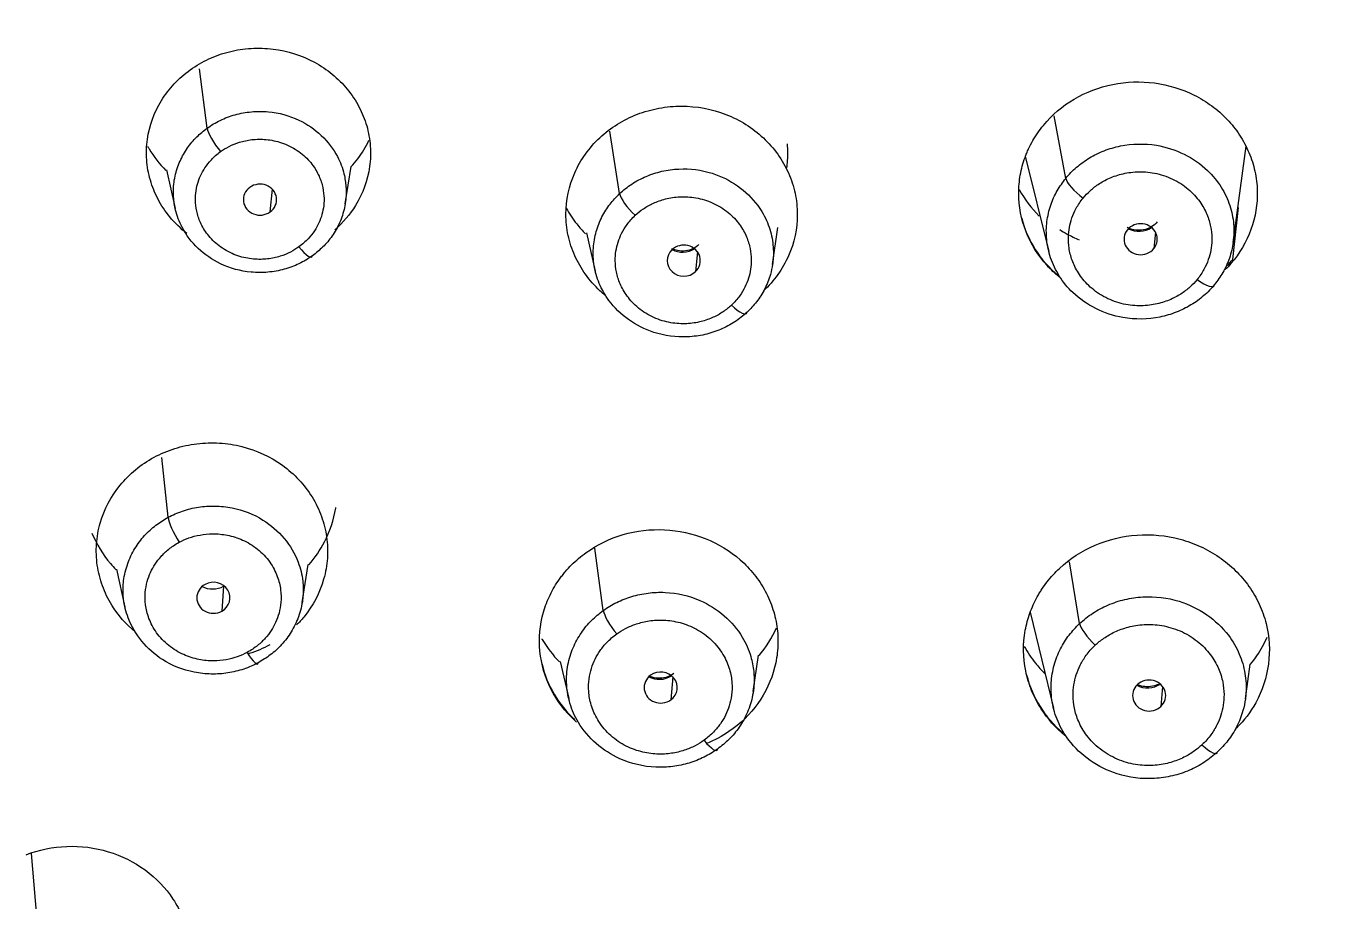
# Model space of a CAD drawing. Extents: x 1777 to 3131, y 3495 to 4487.
# Drawn here: x 2252.78 to 2270.43, y 4077.92 to 4089.8 of the extents above; entities that cross this region are included whole.
import ezdxf

# ---------------------------------------------------------------- set-up
doc = ezdxf.new("R2010")
doc.units = 0
doc.header["$LTSCALE"] = 30
doc.header["$MEASUREMENT"] = 0
doc.layers.add('\\M+5B3DF\\M+5B4E7\\M+5CFDF', color=3, linetype='CONTINUOUS', lineweight=9)

msp = doc.modelspace()

# ---------------------------------------------------------------- linework, layer by layer
at = {"layer": '\\M+5B3DF\\M+5B4E7\\M+5CFDF', "color": 0, "lineweight": -3}
for p, q in [((2255.236, 4088.417), (2255.133, 4089.22)), ((2266.878, 4087.736), (2266.722, 4088.582)), ((2260.829, 4087.529), (2260.696, 4088.377)), ((2269.149, 4086.868), (2269.326, 4088.17)), ((2266.328, 4088.038), (2266.648, 4086.746)), ((2254.685, 4087.852), (2254.802, 4087.326)), ((2257.107, 4087.391), (2257.188, 4087.897)), ((2256.09, 4087.28), (2256.12, 4087.588)), ((2269.145, 4086.637), (2269.22, 4087.341)), ((2262.902, 4086.57), (2262.976, 4087.07)), ((2260.378, 4086.996), (2260.499, 4086.479)), ((2268.096, 4087.004), (2268.073, 4086.783)), ((2261.885, 4086.738), (2261.857, 4086.471)), ((2254.706, 4083.14), (2254.619, 4083.952)), ((2260.607, 4081.877), (2260.492, 4082.72)), ((2256.525, 4081.987), (2256.607, 4082.5)), ((2267.067, 4081.7), (2266.929, 4082.537)), ((2254.007, 4082.436), (2254.12, 4081.923)), ((2255.459, 4082.206), (2255.433, 4081.866)), ((2255.459, 4082.206), (2255.465, 4082.21)), ((2266.395, 4081.853), (2266.713, 4080.553)), ((2262.641, 4080.777), (2262.713, 4081.269)), ((2260.022, 4081.186), (2260.138, 4080.685)), ((2269.314, 4080.679), (2269.377, 4081.151)), ((2261.55, 4080.976), (2261.523, 4080.664)), ((2268.192, 4080.846), (2268.168, 4080.575)), ((2252.926, 4077.734), (2252.855, 4078.581))]:
    msp.add_line(p, q, dxfattribs=at)
for centre, major_axis, ratio, start_param, end_param in [((2255.418, 4088.205), (-0.175, 0.244), 0.217098, 0.382679, 1.864857), ((2267.115, 4087.576), (0.232, -0.19), 0.282928, 3.464912, 4.940714), ((2255.952, 4087.447), (-0.225, 0), 0.934291, 5.368152, 8.509745), ((2255.952, 4087.447), (-0.225, 0), 0.934291, 2.226559, 5.368152), ((2261.04, 4087.342), (0.205, -0.219), 0.25217, 3.497034, 4.976024), ((2267.86, 4087.544), (-1.617, -0.087), 0.928486, 0.175766, 0.789671), ((2267.894, 4086.911), (-0.225, 0.001), 0.934171, 5.63095, 8.772543), ((2267.894, 4086.911), (-0.225, 0.001), 0.934171, 2.489357, 5.63095), ((2267.873, 4087.294), (-0.297, -0.016), 0.928486, 1.005284, 2.128844), ((2256.479, 4086.913), (0.175, -0.244), 0.217098, 5.006449, 6.526238), ((2261.698, 4086.62), (-0.225, 0), 0.934248, 5.499577, 8.641169), ((2261.698, 4086.62), (-0.225, 0), 0.934248, 2.357984, 5.499577), ((2261.681, 4087.014), (-0.299, -0.013), 0.928477, 1.03291, 2.102869), ((2267.86, 4087.544), (-1.617, -0.087), 0.928486, 2.364669, 2.436969), ((2268.659, 4086.47), (-0.232, 0.19), 0.282928, 1.799121, 3.325285), ((2262.344, 4086.123), (-0.205, 0.219), 0.25217, 1.834432, 3.357408), ((2254.855, 4082.908), (0.142, -0.264), 0.178311, 3.55267, 5.03166), ((2255.32, 4082.049), (-0.225, 0), 0.934362, 2.095948, 5.23754), ((2255.32, 4082.049), (-0.225, 0), 0.934362, 5.23754, 8.379133), ((2255.309, 4082.446), (-0.299, -0.009), 0.927231, 1.043638, 2.06706), ((2260.789, 4081.666), (0.175, -0.244), 0.217098, 3.530647, 5.006449), ((2267.278, 4081.514), (0.205, -0.219), 0.25217, 3.503386, 4.976024), ((2255.778, 4081.415), (-0.142, 0.264), 0.178311, 1.890067, 3.413044), ((2261.36, 4081.471), (-1.618, -0.066), 0.926829, 0.173481, 0.75254), ((2261.386, 4080.831), (-0.225, 0.001), 0.934325, 2.227564, 5.369156), ((2261.386, 4080.831), (-0.225, 0.001), 0.934325, 5.369156, 8.510749), ((2261.37, 4081.219), (-0.297, -0.012), 0.926829, 1.018427, 2.117397), ((2267.975, 4081.359), (-1.667, -0.089), 0.926726, 0.173353, 0.775691), ((2268.009, 4080.724), (-0.225, 0.001), 0.934247, 5.50076, 8.642353), ((2267.989, 4081.102), (-0.296, -0.016), 0.926726, 0.994183, 2.139884), ((2268.009, 4080.724), (-0.225, 0.001), 0.934247, 2.359167, 5.50076), ((2261.973, 4080.224), (-0.175, 0.244), 0.217098, 1.864857, 3.391021), ((2268.725, 4080.162), (-0.205, 0.219), 0.25217, 1.834432, 3.36376)]:
    msp.add_ellipse(centre, major_axis=major_axis, ratio=ratio, start_param=start_param, end_param=end_param, dxfattribs=at)
for points, knots in [([(2275.655, 4159.087), (2275.863, 4159.006), (2276.285, 4158.843), (2276.923, 4158.583), (2277.576, 4158.306), (2278.243, 4158.009), (2278.922, 4157.691), (2279.612, 4157.351), (2280.313, 4156.988), (2281.022, 4156.599), (2281.738, 4156.183), (2282.461, 4155.738), (2283.189, 4155.262), (2283.921, 4154.753), (2284.656, 4154.21), (2285.391, 4153.631), (2286.127, 4153.016), (2286.859, 4152.364), (2287.587, 4151.675), (2288.307, 4150.95), (2289.017, 4150.189), (2289.716, 4149.392), (2290.401, 4148.555), (2291.071, 4147.678), (2291.723, 4146.76), (2292.355, 4145.804), (2292.964, 4144.813), (2293.546, 4143.79), (2294.098, 4142.737), (2294.62, 4141.66), (2295.112, 4140.56), (2295.575, 4139.439), (2296.01, 4138.293), (2296.421, 4137.112), (2296.811, 4135.882), (2297.183, 4134.595), (2297.538, 4133.241), (2297.875, 4131.814), (2298.192, 4130.309), (2298.488, 4128.72), (2298.762, 4127.044), (2299.016, 4125.277), (2299.247, 4123.417), (2299.454, 4121.462), (2299.635, 4119.414), (2299.788, 4117.282), (2299.911, 4115.095), (2300.003, 4112.896), (2300.062, 4110.733), (2300.088, 4108.632), (2300.084, 4106.594), (2300.052, 4104.606), (2299.995, 4102.657), (2299.915, 4100.748), (2299.813, 4098.887), (2299.689, 4097.075), (2299.542, 4095.301), (2299.368, 4093.543), (2299.164, 4091.779), (2298.925, 4089.994), (2298.644, 4088.181), (2298.312, 4086.34), (2297.925, 4084.477), (2297.479, 4082.606), (2296.973, 4080.743), (2296.405, 4078.905), (2295.78, 4077.111), (2295.106, 4075.38), (2294.377, 4073.706), (2293.582, 4072.074), (2292.704, 4070.461), (2291.723, 4068.86), (2290.606, 4067.271), (2289.325, 4065.702), (2287.874, 4064.173), (2286.255, 4062.725), (2284.487, 4061.39), (2282.596, 4060.169), (2280.612, 4059.028), (2278.54, 4057.951), (2276.384, 4056.924), (2274.165, 4055.902), (2271.923, 4054.834), (2269.707, 4053.666), (2267.58, 4052.333), (2265.906, 4051.068), (2264.614, 4049.937), (2263.635, 4048.981), (2262.65, 4047.905), (2261.677, 4046.701), (2260.729, 4045.355), (2259.822, 4043.817), (2258.958, 4042.01), (2258.132, 4039.855), (2257.377, 4037.278), (2256.759, 4034.238), (2256.331, 4030.75), (2256.106, 4026.894), (2255.961, 4022.775), (2255.838, 4018.422), (2255.723, 4013.759), (2255.624, 4008.695), (2255.572, 4005.166), (2255.545, 4003.327)], [0, 0, 0, 0, 0.003544, 0.007201, 0.01097, 0.014848, 0.018837, 0.022935, 0.027142, 0.031459, 0.035888, 0.040431, 0.045095, 0.049884, 0.054803, 0.059853, 0.065035, 0.070349, 0.07579, 0.08135, 0.087022, 0.092807, 0.09872, 0.104773, 0.110967, 0.117287, 0.123715, 0.130231, 0.136819, 0.143468, 0.150168, 0.156906, 0.163715, 0.170668, 0.177844, 0.185322, 0.193141, 0.201338, 0.209948, 0.219002, 0.228521, 0.238531, 0.249049, 0.260084, 0.271644, 0.283691, 0.296093, 0.308564, 0.320791, 0.332572, 0.343982, 0.355131, 0.366093, 0.376851, 0.387326, 0.397512, 0.40746, 0.417323, 0.427267, 0.437362, 0.447647, 0.458143, 0.468826, 0.479621, 0.490447, 0.501223, 0.511855, 0.522246, 0.532261, 0.542305, 0.552449, 0.562759, 0.573377, 0.584445, 0.595968, 0.607757, 0.619676, 0.631715, 0.643918, 0.656335, 0.669021, 0.682018, 0.695271, 0.708641, 0.722035, 0.735445, 0.742244, 0.74954, 0.757318, 0.765556, 0.774232, 0.783549, 0.793975, 0.806052, 0.820158, 0.836493, 0.855109, 0.875694, 0.897487, 0.920175, 0.944378, 0.971031, 1, 1, 1, 1]), ([(2275.353, 4158.034), (2277.17, 4157.335), (2278.939, 4156.527), (2281.452, 4155.1), (2282.266, 4154.588), (2283.836, 4153.493), (2284.593, 4152.91), (2286.772, 4151.066), (2288.106, 4149.712), (2290.504, 4146.812), (2291.565, 4145.262), (2293.417, 4142.028), (2294.206, 4140.341), (2295.559, 4136.891), (2296.117, 4135.125), (2297.056, 4131.553), (2297.434, 4129.745), (2298.06, 4126.11), (2298.309, 4124.282), (2298.716, 4120.617), (2298.873, 4118.78), (2299.113, 4115.102), (2299.197, 4113.26), (2299.352, 4107.734), (2299.309, 4104.046), (2299.044, 4098.523), (2298.921, 4096.684), (2298.585, 4093.013), (2298.372, 4091.18), (2297.831, 4087.532), (2297.498, 4085.717), (2296.677, 4082.116), (2296.189, 4080.332), (2295.024, 4076.818), (2294.351, 4075.087), (2293.172, 4072.56), (2292.75, 4071.729), (2291.843, 4070.099), (2291.358, 4069.298), (2289.788, 4066.969), (2288.577, 4065.511), (2286.529, 4063.53), (2285.807, 4062.905), (2284.294, 4061.733), (2283.503, 4061.184), (2281.877, 4060.144), (2281.041, 4059.653), (2279.345, 4058.716), (2278.483, 4058.269), (2275.867, 4056.976), (2274.083, 4056.176), (2271.46, 4054.887), (2270.593, 4054.442), (2268.9, 4053.489), (2268.075, 4052.98), (2266.483, 4051.884), (2265.715, 4051.298), (2264.248, 4050.047), (2263.55, 4049.381), (2262.229, 4047.97), (2261.606, 4047.226), (2260.459, 4045.665), (2259.938, 4044.846), (2259.018, 4043.138), (2258.618, 4042.251), (2257.91, 4040.436), (2257.6, 4039.51), (2256.794, 4036.692), (2256.423, 4034.765), (2255.917, 4030.879), (2255.784, 4028.918), (2255.593, 4024.993), (2255.528, 4023.027), (2255.405, 4019.092), (2255.35, 4017.123), (2255.202, 4011.214), (2255.13, 4007.271), (2255.08, 4003.327)], [0, 0, 0, 0, 0.03125, 0.03125, 0.046875, 0.046875, 0.0625, 0.0625, 0.09375, 0.09375, 0.125, 0.125, 0.15625, 0.15625, 0.1875, 0.1875, 0.21875, 0.21875, 0.25, 0.25, 0.28125, 0.28125, 0.3125, 0.3125, 0.375, 0.375, 0.40625, 0.40625, 0.4375, 0.4375, 0.46875, 0.46875, 0.5, 0.5, 0.53125, 0.53125, 0.546875, 0.546875, 0.5625, 0.5625, 0.59375, 0.59375, 0.609375, 0.609375, 0.625, 0.625, 0.640625, 0.640625, 0.65625, 0.65625, 0.6875, 0.6875, 0.703125, 0.703125, 0.71875, 0.71875, 0.734375, 0.734375, 0.75, 0.75, 0.765625, 0.765625, 0.78125, 0.78125, 0.796875, 0.796875, 0.8125, 0.8125, 0.84375, 0.84375, 0.875, 0.875, 0.90625, 0.90625, 0.9375, 0.9375, 1, 1, 1, 1]), ([(2254.237, 4034.716), (2254.272, 4034.918), (2254.352, 4035.378), (2254.502, 4036.146), (2254.7, 4037.072), (2254.941, 4038.075), (2255.317, 4039.479), (2255.793, 4040.986), (2256.508, 4042.836), (2257.316, 4044.541), (2258.328, 4046.18), (2259.233, 4047.34), (2259.932, 4048.123), (2260.478, 4048.693), (2261.032, 4049.242), (2261.654, 4049.829), (2262.315, 4050.427), (2263.037, 4051.065), (2263.767, 4051.692), (2264.487, 4052.279), (2265.255, 4052.875), (2266.364, 4053.676), (2267.892, 4054.662), (2269.835, 4055.743), (2271.869, 4056.754), (2274.443, 4057.967), (2277.138, 4059.235), (2279.495, 4060.482), (2281.013, 4061.374), (2282.152, 4062.095), (2284.178, 4063.485), (2286.168, 4065.212), (2287.958, 4067.248), (2289.105, 4068.749), (2290.243, 4070.492), (2291.35, 4072.476), (2292.413, 4074.699), (2293.415, 4077.159), (2294.335, 4079.853), (2295.454, 4083.84), (2296.441, 4088.913), (2297.124, 4094.794), (2297.486, 4100.099), (2297.631, 4104.815), (2297.641, 4108.937), (2297.557, 4112.462), (2297.422, 4115.389), (2297.269, 4117.718), (2297.128, 4119.45), (2297.023, 4120.587), (2296.787, 4122.95), (2296.349, 4126.413), (2295.518, 4130.826), (2294.629, 4134.25), (2293.479, 4137.768), (2291.893, 4141.485), (2289.545, 4145.375), (2286.976, 4148.531), (2284.383, 4151.006), (2281.921, 4152.871), (2279.713, 4154.214), (2277.873, 4155.155), (2276.462, 4155.79), (2275.518, 4156.18), (2275.047, 4156.365), (2274.894, 4156.425)], [0, 0, 0, 0, 0.003976, 0.009037, 0.015181, 0.02234, 0.029033, 0.04339, 0.053009, 0.067553, 0.080041, 0.090497, 0.096214, 0.100508, 0.105868, 0.11143, 0.117193, 0.123269, 0.130297, 0.136094, 0.141538, 0.149425, 0.163015, 0.17726, 0.192999, 0.207436, 0.232823, 0.251111, 0.25955, 0.267329, 0.277588, 0.307897, 0.319194, 0.331856, 0.345879, 0.361259, 0.378, 0.3961, 0.415561, 0.436382, 0.481194, 0.521892, 0.558479, 0.590959, 0.619335, 0.643607, 0.663774, 0.679837, 0.691795, 0.699649, 0.703397, 0.740803, 0.771616, 0.795835, 0.813454, 0.847523, 0.878173, 0.905401, 0.929204, 0.949582, 0.966531, 0.980047, 0.990129, 0.99678, 1, 1, 1, 1]), ([(2274.806, 4156.29), (2276.296, 4155.716), (2277.75, 4155.063), (2279.839, 4153.935), (2280.52, 4153.535), (2281.842, 4152.679), (2282.483, 4152.225), (2284.343, 4150.787), (2285.497, 4149.732), (2287.62, 4147.468), (2288.589, 4146.26), (2290.327, 4143.723), (2291.097, 4142.395), (2292.452, 4139.659), (2293.037, 4138.25), (2294.562, 4133.952), (2295.276, 4130.996), (2296.066, 4126.525), (2296.284, 4125.027), (2296.653, 4122.025), (2296.803, 4120.52), (2297.175, 4115.999), (2297.319, 4112.979), (2297.395, 4108.446), (2297.396, 4106.934), (2297.355, 4103.912), (2297.313, 4102.402), (2297.178, 4099.382), (2297.086, 4097.873), (2296.844, 4094.86), (2296.696, 4093.355), (2296.145, 4088.852), (2295.635, 4085.865), (2294.526, 4081.458), (2294.099, 4080.001), (2293.113, 4077.127), (2292.554, 4075.71), (2291.28, 4072.937), (2290.568, 4071.58), (2288.938, 4068.977), (2288.017, 4067.734), (2286.456, 4066.005), (2285.907, 4065.452), (2284.751, 4064.4), (2284.143, 4063.902), (2282.253, 4062.485), (2280.907, 4061.641), (2278.826, 4060.475), (2278.122, 4060.103), (2276.698, 4059.383), (2275.979, 4059.036), (2273.811, 4058.008), (2272.354, 4057.342), (2270.205, 4056.272), (2269.494, 4055.903), (2268.097, 4055.125), (2267.41, 4054.715), (2266.07, 4053.847), (2265.415, 4053.388), (2264.464, 4052.661), (2264.152, 4052.413), (2263.538, 4051.903), (2263.237, 4051.641), (2262.64, 4051.113), (2262.343, 4050.846), (2261.749, 4050.31), (2261.452, 4050.041), (2260.57, 4049.218), (2259.995, 4048.649), (2258.926, 4047.439), (2258.429, 4046.801), (2257.53, 4045.457), (2257.13, 4044.753), (2256.411, 4043.305), (2256.092, 4042.561), (2255.519, 4041.049), (2255.264, 4040.281), (2254.58, 4037.954), (2254.229, 4036.374), (2253.951, 4034.781)], [0, 0, 0, 0, 0.03125, 0.03125, 0.046875, 0.046875, 0.0625, 0.0625, 0.09375, 0.09375, 0.125, 0.125, 0.15625, 0.15625, 0.1875, 0.1875, 0.25, 0.25, 0.28125, 0.28125, 0.3125, 0.3125, 0.375, 0.375, 0.40625, 0.40625, 0.4375, 0.4375, 0.46875, 0.46875, 0.5, 0.5, 0.5625, 0.5625, 0.59375, 0.59375, 0.625, 0.625, 0.65625, 0.65625, 0.6875, 0.6875, 0.703125, 0.703125, 0.71875, 0.71875, 0.75, 0.75, 0.765625, 0.765625, 0.78125, 0.78125, 0.8125, 0.8125, 0.828125, 0.828125, 0.84375, 0.84375, 0.859375, 0.859375, 0.867188, 0.867188, 0.875, 0.875, 0.882813, 0.882813, 0.890625, 0.890625, 0.90625, 0.90625, 0.921875, 0.921875, 0.9375, 0.9375, 0.953125, 0.953125, 0.96875, 0.96875, 1, 1, 1, 1]), ([(2290.484, 4143.007), (2290.489, 4142.998), (2290.679, 4142.673), (2291.05, 4142.015), (2291.576, 4141.01), (2292.09, 4139.92), (2292.623, 4138.686), (2293.192, 4137.24), (2293.76, 4135.597), (2294.297, 4133.823), (2294.782, 4131.977), (2295.211, 4130.065), (2295.595, 4128.083), (2295.93, 4126.034), (2296.221, 4123.909), (2296.479, 4121.696), (2296.695, 4119.41), (2296.877, 4117.049), (2297.013, 4114.661), (2297.115, 4112.269), (2297.169, 4109.931), (2297.19, 4107.649), (2297.175, 4105.409), (2297.129, 4103.182), (2297.048, 4100.938), (2296.927, 4098.683), (2296.771, 4096.416), (2296.563, 4094.126), (2296.309, 4091.784), (2295.981, 4089.39), (2295.574, 4086.953), (2295.069, 4084.458), (2294.459, 4082.014), (2293.867, 4079.981), (2293.34, 4078.403), (2292.895, 4077.182), (2292.425, 4075.995), (2291.932, 4074.844), (2291.416, 4073.718), (2290.859, 4072.613), (2290.266, 4071.519), (2289.624, 4070.435), (2288.929, 4069.376), (2288.207, 4068.369), (2287.467, 4067.44), (2286.715, 4066.584), (2285.943, 4065.776), (2285.136, 4065.008), (2284.288, 4064.279), (2283.412, 4063.585), (2282.509, 4062.937), (2281.596, 4062.335), (2280.69, 4061.765), (2279.784, 4061.229), (2278.869, 4060.722), (2277.941, 4060.228), (2276.96, 4059.729), (2275.885, 4059.203), (2274.707, 4058.643), (2273.457, 4058.06), (2272.177, 4057.456), (2270.901, 4056.833), (2269.69, 4056.214), (2268.608, 4055.632), (2267.538, 4055.019), (2266.493, 4054.363), (2265.435, 4053.638), (2264.472, 4052.921), (2263.54, 4052.167), (2262.619, 4051.362), (2261.703, 4050.535), (2260.814, 4049.723), (2259.991, 4048.928), (2259.289, 4048.162), (2258.721, 4047.479), (2258.281, 4046.914), (2257.937, 4046.443), (2257.659, 4046.027), (2257.423, 4045.644), (2257.175, 4045.219), (2256.91, 4044.743), (2256.624, 4044.198), (2256.353, 4043.644), (2256.091, 4043.067), (2255.827, 4042.436), (2255.54, 4041.7), (2255.22, 4040.812), (2254.888, 4039.772), (2254.565, 4038.611), (2254.254, 4037.372), (2253.965, 4036.083), (2253.807, 4035.201), (2253.729, 4034.761)], [0, 0, 0, 0, 0.000249, 0.008916, 0.017886, 0.027158, 0.037545, 0.049877, 0.064188, 0.079026, 0.094192, 0.109873, 0.126, 0.142603, 0.159715, 0.177508, 0.196149, 0.214924, 0.234452, 0.253688, 0.272519, 0.290724, 0.308584, 0.326418, 0.344337, 0.362602, 0.380752, 0.398999, 0.417862, 0.437408, 0.457046, 0.477191, 0.498512, 0.517389, 0.527892, 0.538271, 0.548415, 0.558305, 0.568085, 0.577888, 0.587654, 0.597568, 0.607634, 0.617478, 0.626664, 0.635428, 0.644046, 0.652634, 0.661245, 0.669847, 0.678351, 0.686737, 0.694871, 0.702836, 0.710787, 0.718707, 0.726778, 0.735836, 0.745918, 0.756431, 0.767185, 0.778121, 0.788755, 0.798204, 0.806156, 0.816934, 0.826447, 0.835552, 0.84446, 0.853939, 0.86358, 0.872633, 0.88133, 0.889549, 0.896262, 0.901548, 0.905802, 0.909513, 0.912928, 0.916035, 0.920686, 0.925318, 0.929989, 0.934669, 0.939673, 0.945479, 0.952541, 0.961029, 0.970166, 0.979783, 0.989897, 1, 1, 1, 1]), ([(2290.186, 4142.916), (2290.239, 4142.826), (2290.506, 4142.37), (2290.974, 4141.53), (2291.562, 4140.371), (2292.108, 4139.16), (2292.628, 4137.907), (2293.117, 4136.611), (2293.569, 4135.271), (2293.99, 4133.89), (2294.379, 4132.47), (2294.731, 4131.01), (2295.053, 4129.513), (2295.347, 4127.981), (2295.611, 4126.412), (2295.846, 4124.81), (2296.058, 4123.173), (2296.248, 4121.505), (2296.413, 4119.803), (2296.558, 4118.07), (2296.681, 4116.305), (2296.781, 4114.508), (2296.863, 4112.681), (2296.917, 4110.822), (2296.95, 4108.932), (2296.959, 4107.012), (2296.943, 4105.062), (2296.9, 4103.081), (2296.831, 4101.072), (2296.726, 4099.032), (2296.594, 4096.964), (2296.419, 4094.868), (2296.205, 4092.745), (2295.945, 4090.597), (2295.621, 4088.424), (2295.234, 4086.231), (2294.766, 4084.021), (2294.203, 4081.798), (2293.653, 4079.908), (2293.136, 4078.356), (2292.695, 4077.143), (2292.22, 4075.941), (2291.711, 4074.751), (2291.169, 4073.574), (2290.581, 4072.416), (2289.956, 4071.276), (2289.28, 4070.16), (2288.552, 4069.073), (2287.774, 4068.016), (2286.933, 4067.002), (2286.037, 4066.029), (2285.087, 4065.101), (2284.076, 4064.231), (2283.023, 4063.406), (2281.916, 4062.641), (2280.783, 4061.914), (2279.625, 4061.221), (2278.44, 4060.57), (2277.24, 4059.942), (2276.025, 4059.341), (2274.801, 4058.755), (2273.572, 4058.179), (2272.345, 4057.6), (2271.125, 4057.009), (2269.917, 4056.398), (2268.722, 4055.766), (2267.615, 4055.139), (2266.602, 4054.512), (2265.68, 4053.894), (2264.778, 4053.248), (2263.902, 4052.569), (2263.052, 4051.858), (2262.222, 4051.124), (2261.395, 4050.381), (2260.569, 4049.629), (2259.765, 4048.85), (2259.012, 4048.023), (2258.304, 4047.158), (2257.635, 4046.259), (2257.187, 4045.52), (2256.824, 4044.875), (2256.471, 4044.216), (2255.975, 4043.186), (2255.395, 4041.759), (2254.867, 4040.227), (2254.447, 4038.722), (2254.116, 4037.395), (2253.822, 4036.073), (2253.666, 4035.189), (2253.589, 4034.75)], [0, 0, 0, 0, 0.002468, 0.012514, 0.022798, 0.033329, 0.044108, 0.055129, 0.066393, 0.077904, 0.089657, 0.101655, 0.113899, 0.126387, 0.139118, 0.152094, 0.165315, 0.17878, 0.192488, 0.20644, 0.220635, 0.235074, 0.249757, 0.264681, 0.279851, 0.295264, 0.31092, 0.326819, 0.34296, 0.359346, 0.375974, 0.392844, 0.409959, 0.427314, 0.444912, 0.462752, 0.480832, 0.499156, 0.517721, 0.528, 0.538278, 0.548557, 0.558836, 0.569113, 0.579388, 0.589662, 0.599931, 0.610203, 0.620471, 0.630736, 0.641004, 0.651267, 0.661534, 0.671801, 0.682071, 0.692355, 0.702632, 0.712912, 0.723195, 0.733479, 0.743768, 0.75406, 0.764357, 0.774655, 0.784949, 0.79524, 0.805535, 0.814028, 0.822513, 0.830998, 0.839481, 0.847958, 0.856419, 0.864871, 0.873338, 0.881827, 0.890319, 0.898795, 0.907282, 0.915765, 0.918446, 0.924105, 0.932748, 0.944371, 0.958984, 0.969412, 0.979719, 0.989916, 1, 1, 1, 1]), ([(2297.39, 4107.522), (2297.39, 4106.783), (2297.384, 4106.044), (2297.351, 4103.791), (2297.307, 4102.277), (2297.168, 4099.251), (2297.074, 4097.739), (2296.827, 4094.719), (2296.676, 4093.211), (2296.303, 4090.202), (2296.079, 4088.701), (2295.538, 4085.718), (2295.221, 4084.235), (2294.469, 4081.289), (2294.034, 4079.828), (2293.283, 4077.669), (2293.016, 4076.954), (2292.444, 4075.536), (2292.14, 4074.833), (2291.171, 4072.756), (2290.453, 4071.409), (2289.218, 4069.47), (2288.78, 4068.838), (2288.075, 4067.913), (2287.832, 4067.608), (2287.329, 4067.008), (2287.069, 4066.711), (2286.273, 4065.846), (2285.717, 4065.299), (2284.553, 4064.265), (2283.944, 4063.778), (2282.684, 4062.849), (2282.034, 4062.409), (2280.699, 4061.567), (2280.016, 4061.165), (2278.623, 4060.392), (2277.915, 4060.022), (2276.486, 4059.307), (2275.765, 4058.961), (2273.597, 4057.934), (2272.143, 4057.266), (2270.005, 4056.192), (2269.299, 4055.822), (2267.916, 4055.042), (2267.239, 4054.632), (2265.915, 4053.764), (2265.268, 4053.305), (2264.327, 4052.577), (2264.019, 4052.328), (2263.413, 4051.821), (2263.115, 4051.561), (2262.524, 4051.035), (2262.23, 4050.77), (2261.64, 4050.238), (2261.346, 4049.97), (2260.766, 4049.426), (2260.48, 4049.149), (2259.921, 4048.581), (2259.65, 4048.289), (2259.125, 4047.686), (2258.871, 4047.376), (2258.381, 4046.738), (2258.147, 4046.411), (2257.484, 4045.409), (2257.092, 4044.711), (2256.384, 4043.268), (2256.067, 4042.523), (2255.501, 4041.02), (2255.251, 4040.259), (2254.575, 4037.952), (2254.228, 4036.383), (2253.951, 4034.793)], [0, 0, 0, 0, 0.025066, 0.025066, 0.076378, 0.076378, 0.127691, 0.127691, 0.179003, 0.179003, 0.230315, 0.230315, 0.281628, 0.281628, 0.33294, 0.33294, 0.358596, 0.358596, 0.384252, 0.384252, 0.435565, 0.435565, 0.461221, 0.461221, 0.474049, 0.474049, 0.486877, 0.486877, 0.512533, 0.512533, 0.538189, 0.538189, 0.563845, 0.563845, 0.589502, 0.589502, 0.615158, 0.615158, 0.640814, 0.640814, 0.692126, 0.692126, 0.717782, 0.717782, 0.743438, 0.743438, 0.769095, 0.769095, 0.781923, 0.781923, 0.794751, 0.794751, 0.807579, 0.807579, 0.820407, 0.820407, 0.833235, 0.833235, 0.846063, 0.846063, 0.858891, 0.858891, 0.871719, 0.871719, 0.897375, 0.897375, 0.923032, 0.923032, 0.948688, 0.948688, 1, 1, 1, 1]), ([(2255.007, 4089.208), (2255.086, 4089.265), (2255.171, 4089.314), (2255.348, 4089.396), (2255.442, 4089.429), (2255.635, 4089.477), (2255.732, 4089.492), (2255.931, 4089.504), (2256.032, 4089.501), (2256.326, 4089.464), (2256.519, 4089.403), (2256.862, 4089.217), (2257.015, 4089.092), (2257.196, 4088.871), (2257.25, 4088.791), (2257.338, 4088.624), (2257.373, 4088.538), (2257.424, 4088.358), (2257.441, 4088.265), (2257.454, 4088.08), (2257.451, 4087.987), (2257.412, 4087.709), (2257.347, 4087.531), (2257.172, 4087.247), (2257.078, 4087.135), (2256.967, 4087.039)], [0, 0, 0, 0, 0.064436, 0.064436, 0.128872, 0.128872, 0.193308, 0.193308, 0.257744, 0.257744, 0.386617, 0.386617, 0.515489, 0.515489, 0.579925, 0.579925, 0.644361, 0.644361, 0.708797, 0.708797, 0.773233, 0.773233, 0.902105, 0.902105, 1, 1, 1, 1]), ([(2254.961, 4086.988), (2254.875, 4087.055), (2254.796, 4087.132), (2254.667, 4087.289), (2254.613, 4087.369), (2254.525, 4087.536), (2254.491, 4087.622), (2254.439, 4087.802), (2254.422, 4087.895), (2254.409, 4088.08), (2254.412, 4088.173), (2254.451, 4088.452), (2254.516, 4088.63), (2254.715, 4088.952), (2254.847, 4089.094), (2255.007, 4089.208)], [0, 0, 0, 0, 0.124175, 0.124175, 0.233653, 0.233653, 0.343132, 0.343132, 0.45261, 0.45261, 0.562088, 0.562088, 0.781044, 0.781044, 1, 1, 1, 1]), ([(2266.575, 4088.454), (2266.691, 4088.596), (2266.831, 4088.716), (2267.154, 4088.906), (2267.33, 4088.973), (2267.703, 4089.048), (2267.894, 4089.054), (2268.271, 4089.004), (2268.453, 4088.948), (2268.704, 4088.822), (2268.783, 4088.774), (2268.932, 4088.664), (2269.002, 4088.602), (2269.129, 4088.47), (2269.185, 4088.399), (2269.284, 4088.248), (2269.328, 4088.167), (2269.397, 4088.003), (2269.424, 4087.918), (2269.462, 4087.744), (2269.473, 4087.655), (2269.48, 4087.389), (2269.451, 4087.21), (2269.329, 4086.876), (2269.236, 4086.717), (2269.093, 4086.552), (2269.068, 4086.524), (2269.041, 4086.498)], [0, 0, 0, 0, 0.108651, 0.108651, 0.217303, 0.217303, 0.325954, 0.325954, 0.434605, 0.434605, 0.488931, 0.488931, 0.543257, 0.543257, 0.597583, 0.597583, 0.651908, 0.651908, 0.706234, 0.706234, 0.76056, 0.76056, 0.869211, 0.869211, 0.977862, 0.977862, 1, 1, 1, 1]), ([(2255.236, 4088.417), (2255.264, 4088.436), (2255.321, 4088.475), (2255.413, 4088.524), (2255.511, 4088.566), (2255.615, 4088.6), (2255.723, 4088.625), (2255.835, 4088.64), (2255.95, 4088.645), (2256.17, 4088.635), (2256.594, 4088.522), (2256.959, 4088.176), (2257.092, 4087.82), (2257.114, 4087.679), (2257.117, 4087.62)], [0, 0, 0, 0, 0.041491, 0.083666, 0.126525, 0.170067, 0.214292, 0.259199, 0.304788, 0.351059, 0.521936, 0.818507, 0.924067, 1, 1, 1, 1]), ([(2260.56, 4088.287), (2260.634, 4088.355), (2260.713, 4088.416), (2260.883, 4088.522), (2260.974, 4088.568), (2261.164, 4088.641), (2261.262, 4088.668), (2261.463, 4088.706), (2261.567, 4088.715), (2261.874, 4088.715), (2262.08, 4088.676), (2262.458, 4088.529), (2262.633, 4088.42), (2262.85, 4088.217), (2262.916, 4088.142), (2263.03, 4087.982), (2263.078, 4087.898), (2263.157, 4087.72), (2263.188, 4087.627), (2263.228, 4087.439), (2263.238, 4087.344), (2263.238, 4087.054), (2263.198, 4086.864), (2263.04, 4086.508), (2262.925, 4086.346), (2262.779, 4086.21)], [0, 0, 0, 0, 0.0625, 0.0625, 0.125, 0.125, 0.1875, 0.1875, 0.25, 0.25, 0.375, 0.375, 0.5, 0.5, 0.5625, 0.5625, 0.625, 0.625, 0.6875, 0.6875, 0.75, 0.75, 0.875, 0.875, 1, 1, 1, 1]), ([(2266.241, 4087.535), (2266.241, 4087.618), (2266.255, 4087.782), (2266.298, 4087.942), (2266.333, 4088.04), (2266.341, 4088.059), (2266.357, 4088.098), (2266.382, 4088.155), (2266.411, 4088.211), (2266.473, 4088.319), (2266.52, 4088.388), (2266.575, 4088.454)], [0, 0, 0, 0, 0.25, 0.5, 0.5, 0.5625, 0.5625, 0.625, 0.75, 0.75, 1, 1, 1, 1]), ([(2254.78, 4087.484), (2254.779, 4087.503), (2254.775, 4087.598), (2254.792, 4087.764), (2254.86, 4087.969), (2254.962, 4088.148), (2255.087, 4088.299), (2255.187, 4088.379), (2255.236, 4088.417)], [0, 0, 0, 0, 0.054583, 0.265953, 0.466193, 0.655288, 0.833228, 1, 1, 1, 1]), ([(2260.63, 4086.151), (2260.606, 4086.171), (2260.584, 4086.191), (2260.489, 4086.279), (2260.423, 4086.355), (2260.309, 4086.514), (2260.261, 4086.598), (2260.182, 4086.776), (2260.151, 4086.869), (2260.111, 4087.057), (2260.101, 4087.152), (2260.101, 4087.442), (2260.141, 4087.633), (2260.299, 4087.988), (2260.414, 4088.15), (2260.56, 4088.287)], [0, 0, 0, 0, 0.036899, 0.036899, 0.157287, 0.157287, 0.277674, 0.277674, 0.398062, 0.398062, 0.518449, 0.518449, 0.759225, 0.759225, 1, 1, 1, 1]), ([(2254.427, 4088.171), (2254.434, 4088.159), (2254.502, 4088.041), (2254.587, 4087.932), (2254.675, 4087.843)], [0, 0, 0, 0, 0.102566, 1, 1, 1, 1]), ([(2257.19, 4087.895), (2257.221, 4087.929), (2257.313, 4088.041), (2257.388, 4088.164), (2257.43, 4088.252)], [0, 0, 0, 0, 0.317367, 1, 1, 1, 1]), ([(2263.096, 4087.879), (2263.1, 4087.901), (2263.107, 4087.966), (2263.112, 4088.075), (2263.108, 4088.161), (2263.103, 4088.204), (2263.103, 4088.204)], [0, 0, 0, 0, 0.208885, 0.601752, 0.999911, 1, 1, 1, 1]), ([(2266.878, 4087.736), (2266.901, 4087.762), (2266.946, 4087.815), (2267.024, 4087.887), (2267.108, 4087.954), (2267.199, 4088.014), (2267.297, 4088.067), (2267.4, 4088.112), (2267.508, 4088.149), (2267.739, 4088.206), (2268.213, 4088.217), (2268.713, 4087.97), (2268.993, 4087.626), (2269.111, 4087.376), (2269.163, 4087.122), (2269.16, 4086.953), (2269.149, 4086.871), (2269.149, 4086.869)], [0, 0, 0, 0, 0.032748, 0.065824, 0.09923, 0.132965, 0.167028, 0.201419, 0.236138, 0.271184, 0.418489, 0.655829, 0.748654, 0.836604, 0.919682, 0.99789, 1, 1, 1, 1]), ([(2260.829, 4087.529), (2260.855, 4087.552), (2260.907, 4087.599), (2260.994, 4087.66), (2261.087, 4087.715), (2261.187, 4087.763), (2261.292, 4087.802), (2261.402, 4087.833), (2261.515, 4087.853), (2261.744, 4087.875), (2262.199, 4087.819), (2262.634, 4087.511), (2262.84, 4087.143), (2262.909, 4086.898), (2262.918, 4086.706), (2262.907, 4086.598), (2262.902, 4086.569)], [0, 0, 0, 0, 0.035512, 0.071472, 0.107881, 0.144739, 0.182045, 0.219799, 0.258, 0.296648, 0.446632, 0.703141, 0.796511, 0.885308, 0.969532, 1, 1, 1, 1]), ([(2266.615, 4087.031), (2266.616, 4087.071), (2266.624, 4087.186), (2266.667, 4087.369), (2266.754, 4087.568), (2266.838, 4087.681), (2266.878, 4087.736)], [0, 0, 0, 0, 0.156956, 0.456726, 0.737748, 1, 1, 1, 1]), ([(2257.117, 4087.62), (2257.119, 4087.6), (2257.122, 4087.506), (2257.106, 4087.34), (2257.039, 4087.135), (2256.937, 4086.955), (2256.811, 4086.803), (2256.711, 4086.724), (2256.662, 4086.685)], [0, 0, 0, 0, 0.054395, 0.265086, 0.464988, 0.654106, 0.832442, 1, 1, 1, 1]), ([(2256.662, 4086.685), (2256.633, 4086.666), (2256.575, 4086.626), (2256.481, 4086.577), (2256.382, 4086.535), (2256.278, 4086.501), (2256.17, 4086.477), (2256.059, 4086.462), (2255.946, 4086.457), (2255.726, 4086.467), (2255.303, 4086.58), (2254.938, 4086.927), (2254.806, 4087.282), (2254.784, 4087.424), (2254.78, 4087.484)], [0, 0, 0, 0, 0.042236, 0.084925, 0.128067, 0.171664, 0.215716, 0.260222, 0.305184, 0.350602, 0.522119, 0.81792, 0.923854, 1, 1, 1, 1]), ([(2260.487, 4086.904), (2260.493, 4086.941), (2260.517, 4087.047), (2260.582, 4087.212), (2260.69, 4087.387), (2260.783, 4087.483), (2260.829, 4087.529)], [0, 0, 0, 0, 0.156078, 0.454907, 0.736221, 1, 1, 1, 1]), ([(2266.788, 4086.399), (2266.73, 4086.447), (2266.675, 4086.499), (2266.503, 4086.689), (2266.405, 4086.846), (2266.275, 4087.178), (2266.24, 4087.356), (2266.241, 4087.535)], [0, 0, 0, 0, 0.169349, 0.169349, 0.584674, 0.584674, 1, 1, 1, 1]), ([(2260.105, 4087.332), (2260.147, 4087.257), (2260.227, 4087.137), (2260.323, 4087.027), (2260.365, 4086.984)], [0, 0, 0, 0, 0.592239, 1, 1, 1, 1]), ([(2268.896, 4086.295), (2268.874, 4086.269), (2268.829, 4086.216), (2268.751, 4086.144), (2268.668, 4086.078), (2268.577, 4086.018), (2268.479, 4085.964), (2268.376, 4085.919), (2268.268, 4085.882), (2268.031, 4085.823), (2267.556, 4085.815), (2267.06, 4086.063), (2266.784, 4086.402), (2266.665, 4086.651), (2266.62, 4086.864), (2266.615, 4086.99), (2266.615, 4087.031)], [0, 0, 0, 0, 0.033933, 0.068277, 0.103033, 0.138202, 0.173783, 0.209777, 0.246186, 0.283008, 0.441475, 0.684605, 0.7807, 0.872017, 0.958546, 1, 1, 1, 1]), ([(2266.796, 4087.041), (2266.828, 4087.02), (2266.912, 4086.971), (2267.004, 4086.926), (2267.061, 4086.902)], [0, 0, 0, 0, 0.405739, 1, 1, 1, 1]), ([(2268.119, 4087.147), (2268.099, 4087.122), (2268.054, 4087.081), (2267.959, 4087.038), (2267.854, 4087.027), (2267.768, 4087.044), (2267.723, 4087.065), (2267.709, 4087.073)], [0, 0, 0, 0, 0.228773, 0.442921, 0.668073, 0.888681, 1, 1, 1, 1]), ([(2262.556, 4085.92), (2262.53, 4085.897), (2262.478, 4085.85), (2262.391, 4085.789), (2262.298, 4085.734), (2262.198, 4085.686), (2262.093, 4085.647), (2261.983, 4085.616), (2261.87, 4085.596), (2261.637, 4085.574), (2261.181, 4085.632), (2260.749, 4085.941), (2260.545, 4086.305), (2260.476, 4086.548), (2260.466, 4086.75), (2260.48, 4086.867), (2260.487, 4086.904)], [0, 0, 0, 0, 0.035213, 0.07086, 0.106941, 0.143457, 0.180409, 0.217796, 0.255619, 0.293879, 0.446676, 0.696909, 0.788952, 0.876648, 0.95999, 1, 1, 1, 1]), ([(2269.149, 4086.869), (2269.139, 4086.796), (2269.105, 4086.655), (2269.019, 4086.461), (2268.936, 4086.349), (2268.896, 4086.295)], [0, 0, 0, 0, 0.350335, 0.687125, 1, 1, 1, 1]), ([(2261.904, 4086.838), (2261.881, 4086.816), (2261.827, 4086.778), (2261.723, 4086.747), (2261.621, 4086.75), (2261.562, 4086.769), (2261.538, 4086.78)], [0, 0, 0, 0, 0.260126, 0.533745, 0.795013, 1, 1, 1, 1]), ([(2262.902, 4086.569), (2262.895, 4086.523), (2262.871, 4086.408), (2262.802, 4086.235), (2262.694, 4086.061), (2262.601, 4085.966), (2262.556, 4085.92)], [0, 0, 0, 0, 0.188632, 0.476593, 0.747047, 1, 1, 1, 1]), ([(2254.516, 4083.954), (2254.606, 4084.002), (2254.699, 4084.042), (2254.893, 4084.103), (2254.994, 4084.125), (2255.198, 4084.15), (2255.3, 4084.153), (2255.505, 4084.14), (2255.608, 4084.124), (2255.904, 4084.05), (2256.093, 4083.962), (2256.417, 4083.729), (2256.556, 4083.581), (2256.709, 4083.333), (2256.752, 4083.244), (2256.818, 4083.062), (2256.842, 4082.969), (2256.869, 4082.779), (2256.872, 4082.681), (2256.859, 4082.49), (2256.842, 4082.396), (2256.762, 4082.115), (2256.671, 4081.941), (2256.515, 4081.751), (2256.482, 4081.715), (2256.448, 4081.681)], [0, 0, 0, 0, 0.069019, 0.069019, 0.138038, 0.138038, 0.207057, 0.207057, 0.276076, 0.276076, 0.414114, 0.414114, 0.552152, 0.552152, 0.621172, 0.621172, 0.690191, 0.690191, 0.75921, 0.75921, 0.828229, 0.828229, 0.966267, 0.966267, 1, 1, 1, 1]), ([(2254.258, 4081.587), (2254.134, 4081.691), (2254.026, 4081.814), (2253.892, 4082.032), (2253.849, 4082.121), (2253.783, 4082.302), (2253.759, 4082.396), (2253.732, 4082.586), (2253.729, 4082.683), (2253.742, 4082.874), (2253.759, 4082.969), (2253.839, 4083.249), (2253.931, 4083.423), (2254.181, 4083.729), (2254.337, 4083.857), (2254.516, 4083.954)], [0, 0, 0, 0, 0.168961, 0.168961, 0.272841, 0.272841, 0.376721, 0.376721, 0.4806, 0.4806, 0.58448, 0.58448, 0.79224, 0.79224, 1, 1, 1, 1]), ([(2254.706, 4083.14), (2254.737, 4083.156), (2254.801, 4083.188), (2254.902, 4083.227), (2255.007, 4083.257), (2255.117, 4083.279), (2255.229, 4083.292), (2255.343, 4083.294), (2255.459, 4083.287), (2255.685, 4083.252), (2256.109, 4083.088), (2256.445, 4082.686), (2256.536, 4082.301), (2256.54, 4082.149), (2256.536, 4082.086)], [0, 0, 0, 0, 0.041124, 0.082768, 0.124932, 0.167615, 0.210817, 0.254537, 0.298776, 0.343533, 0.517221, 0.81427, 0.922398, 1, 1, 1, 1]), ([(2256.614, 4082.495), (2256.697, 4082.59), (2256.861, 4082.831), (2256.954, 4083.108), (2256.98, 4083.269), (2256.98, 4083.273)], [0, 0, 0, 0, 0.430227, 0.987545, 1, 1, 1, 1]), ([(2254.097, 4082.22), (2254.099, 4082.24), (2254.108, 4082.339), (2254.149, 4082.511), (2254.248, 4082.718), (2254.38, 4082.893), (2254.533, 4083.036), (2254.649, 4083.106), (2254.706, 4083.14)], [0, 0, 0, 0, 0.054528, 0.265761, 0.465939, 0.655048, 0.833072, 1, 1, 1, 1]), ([(2260.374, 4082.661), (2260.526, 4082.77), (2260.694, 4082.852), (2261.059, 4082.958), (2261.248, 4082.98), (2261.629, 4082.962), (2261.815, 4082.922), (2262.165, 4082.782), (2262.326, 4082.684), (2262.534, 4082.502), (2262.597, 4082.436), (2262.71, 4082.294), (2262.761, 4082.217), (2262.846, 4082.059), (2262.881, 4081.977), (2262.935, 4081.807), (2262.955, 4081.718), (2262.976, 4081.542), (2262.979, 4081.454), (2262.967, 4081.277), (2262.953, 4081.188), (2262.886, 4080.93), (2262.809, 4080.764), (2262.599, 4080.47), (2262.464, 4080.339), (2262.219, 4080.172), (2262.117, 4080.118), (2262.011, 4080.074)], [0, 0, 0, 0, 0.104056, 0.104056, 0.208111, 0.208111, 0.312167, 0.312167, 0.416222, 0.416222, 0.46825, 0.46825, 0.520278, 0.520278, 0.572306, 0.572306, 0.624333, 0.624333, 0.676361, 0.676361, 0.728389, 0.728389, 0.832445, 0.832445, 0.9365, 0.9365, 1, 1, 1, 1]), ([(2253.673, 4082.923), (2253.735, 4082.776), (2253.84, 4082.606), (2253.974, 4082.457), (2254, 4082.43)], [0, 0, 0, 0, 0.811804, 1, 1, 1, 1]), ([(2266.795, 4082.448), (2266.935, 4082.579), (2267.097, 4082.684), (2267.456, 4082.839), (2267.648, 4082.885), (2268.042, 4082.913), (2268.239, 4082.894), (2268.524, 4082.817), (2268.615, 4082.785), (2268.791, 4082.704), (2268.877, 4082.656), (2269.036, 4082.547), (2269.109, 4082.486), (2269.245, 4082.353), (2269.307, 4082.28), (2269.416, 4082.127), (2269.463, 4082.046), (2269.541, 4081.878), (2269.573, 4081.789), (2269.64, 4081.521), (2269.651, 4081.333), (2269.603, 4080.969), (2269.544, 4080.789), (2269.385, 4080.502), (2269.297, 4080.384), (2269.194, 4080.281)], [0, 0, 0, 0, 0.114041, 0.114041, 0.228083, 0.228083, 0.342124, 0.342124, 0.399145, 0.399145, 0.456165, 0.456165, 0.513186, 0.513186, 0.570207, 0.570207, 0.627227, 0.627227, 0.684248, 0.684248, 0.798289, 0.798289, 0.912331, 0.912331, 1, 1, 1, 1]), ([(2259.797, 4081.854), (2259.82, 4081.934), (2259.879, 4082.089), (2259.964, 4082.233), (2260.026, 4082.319), (2260.039, 4082.336), (2260.065, 4082.37), (2260.105, 4082.419), (2260.148, 4082.466), (2260.238, 4082.555), (2260.303, 4082.611), (2260.374, 4082.661)], [0, 0, 0, 0, 0.25, 0.5, 0.5, 0.5625, 0.5625, 0.625, 0.75, 0.75, 1, 1, 1, 1]), ([(2266.33, 4081.608), (2266.345, 4081.687), (2266.365, 4081.765), (2266.419, 4081.916), (2266.453, 4081.989), (2266.502, 4082.079), (2266.512, 4082.097), (2266.533, 4082.132), (2266.566, 4082.184), (2266.602, 4082.233), (2266.678, 4082.33), (2266.733, 4082.391), (2266.795, 4082.448)], [0, 0, 0, 0, 0.25, 0.25, 0.5, 0.5, 0.5625, 0.5625, 0.625, 0.75, 0.75, 1, 1, 1, 1]), ([(2255.927, 4081.168), (2255.896, 4081.152), (2255.833, 4081.12), (2255.731, 4081.081), (2255.626, 4081.051), (2255.517, 4081.029), (2255.405, 4081.016), (2255.29, 4081.013), (2255.175, 4081.021), (2254.945, 4081.056), (2254.52, 4081.222), (2254.189, 4081.625), (2254.098, 4082.006), (2254.094, 4082.157), (2254.097, 4082.22)], [0, 0, 0, 0, 0.041178, 0.082864, 0.125058, 0.16776, 0.210971, 0.254692, 0.298923, 0.343664, 0.522346, 0.814969, 0.922606, 1, 1, 1, 1]), ([(2256.536, 4082.086), (2256.535, 4082.065), (2256.525, 4081.966), (2256.484, 4081.794), (2256.384, 4081.587), (2256.252, 4081.413), (2256.1, 4081.271), (2255.984, 4081.202), (2255.927, 4081.168)], [0, 0, 0, 0, 0.054841, 0.266867, 0.46739, 0.656418, 0.833953, 1, 1, 1, 1]), ([(2260.607, 4081.877), (2260.636, 4081.897), (2260.694, 4081.937), (2260.789, 4081.988), (2260.889, 4082.032), (2260.994, 4082.068), (2261.103, 4082.096), (2261.215, 4082.114), (2261.329, 4082.124), (2261.569, 4082.123), (2262.029, 4082.019), (2262.443, 4081.66), (2262.608, 4081.28), (2262.64, 4081.118), (2262.647, 4081.05)], [0, 0, 0, 0, 0.040178, 0.08076, 0.121745, 0.163134, 0.204926, 0.24712, 0.289717, 0.332715, 0.513443, 0.804634, 0.918522, 1, 1, 1, 1]), ([(2267.067, 4081.7), (2267.095, 4081.725), (2267.151, 4081.775), (2267.244, 4081.841), (2267.344, 4081.9), (2267.45, 4081.951), (2267.562, 4081.994), (2267.679, 4082.027), (2267.8, 4082.05), (2268.047, 4082.075), (2268.539, 4082.018), (2269.012, 4081.69), (2269.24, 4081.295), (2269.318, 4081.028), (2269.329, 4080.82), (2269.318, 4080.706), (2269.314, 4080.678)], [0, 0, 0, 0, 0.035387, 0.071176, 0.107366, 0.143957, 0.180948, 0.21834, 0.25613, 0.29432, 0.446796, 0.70138, 0.796465, 0.88679, 0.972358, 1, 1, 1, 1]), ([(2260.245, 4080.364), (2260.238, 4080.37), (2260.232, 4080.376), (2260.09, 4080.506), (2259.978, 4080.654), (2259.816, 4080.973), (2259.765, 4081.148), (2259.731, 4081.501), (2259.747, 4081.681), (2259.797, 4081.854)], [0, 0, 0, 0, 0.01591, 0.01591, 0.34394, 0.34394, 0.67197, 0.67197, 1, 1, 1, 1]), ([(2260.112, 4080.857), (2260.111, 4080.867), (2260.106, 4080.961), (2260.118, 4081.137), (2260.189, 4081.371), (2260.301, 4081.574), (2260.44, 4081.745), (2260.552, 4081.834), (2260.607, 4081.877)], [0, 0, 0, 0, 0.024104, 0.243661, 0.451047, 0.646244, 0.829233, 1, 1, 1, 1]), ([(2266.867, 4080.18), (2266.741, 4080.285), (2266.632, 4080.408), (2266.495, 4080.622), (2266.451, 4080.706), (2266.381, 4080.878), (2266.354, 4080.966), (2266.299, 4081.237), (2266.297, 4081.424), (2266.33, 4081.608)], [0, 0, 0, 0, 0.299842, 0.299842, 0.474882, 0.474882, 0.649921, 0.649921, 1, 1, 1, 1]), ([(2266.696, 4081.019), (2266.702, 4081.059), (2266.728, 4081.174), (2266.799, 4081.354), (2266.916, 4081.545), (2267.018, 4081.65), (2267.067, 4081.7)], [0, 0, 0, 0, 0.156402, 0.45559, 0.736797, 1, 1, 1, 1]), ([(2256.085, 4081.411), (2255.995, 4081.362), (2255.902, 4081.323), (2255.799, 4081.291), (2255.793, 4081.289), (2255.786, 4081.287)], [0, 0, 0, 0, 0.939407, 0.939407, 1, 1, 1, 1]), ([(2259.773, 4081.493), (2259.775, 4081.489), (2259.842, 4081.377), (2259.923, 4081.272), (2260.013, 4081.179)], [0, 0, 0, 0, 0.029347, 1, 1, 1, 1]), ([(2266.315, 4081.39), (2266.36, 4081.31), (2266.445, 4081.183), (2266.548, 4081.067), (2266.591, 4081.023)], [0, 0, 0, 0, 0.600222, 1, 1, 1, 1]), ([(2269.384, 4081.147), (2269.445, 4081.223), (2269.526, 4081.343), (2269.59, 4081.473), (2269.61, 4081.516)], [0, 0, 0, 0, 0.666062, 1, 1, 1, 1]), ([(2262.647, 4081.05), (2262.649, 4081.028), (2262.657, 4080.921), (2262.643, 4080.732), (2262.571, 4080.498), (2262.459, 4080.297), (2262.32, 4080.127), (2262.209, 4080.039), (2262.155, 4079.997)], [0, 0, 0, 0, 0.055478, 0.269452, 0.470885, 0.659783, 0.836153, 1, 1, 1, 1]), ([(2262.155, 4079.997), (2262.126, 4079.977), (2262.068, 4079.938), (2261.974, 4079.887), (2261.874, 4079.843), (2261.77, 4079.807), (2261.661, 4079.779), (2261.549, 4079.76), (2261.434, 4079.75), (2261.189, 4079.751), (2260.728, 4079.857), (2260.318, 4080.217), (2260.149, 4080.603), (2260.118, 4080.777), (2260.112, 4080.857)], [0, 0, 0, 0, 0.039342, 0.07916, 0.119456, 0.160231, 0.201483, 0.243215, 0.285427, 0.328119, 0.511845, 0.793729, 0.905141, 1, 1, 1, 1]), ([(2261.564, 4081.021), (2261.538, 4081.002), (2261.48, 4080.971), (2261.374, 4080.952), (2261.291, 4080.964), (2261.248, 4080.979), (2261.237, 4080.984)], [0, 0, 0, 0, 0.291091, 0.59657, 0.892913, 1, 1, 1, 1]), ([(2268.937, 4079.959), (2268.909, 4079.935), (2268.853, 4079.885), (2268.761, 4079.819), (2268.661, 4079.76), (2268.555, 4079.709), (2268.443, 4079.666), (2268.326, 4079.633), (2268.205, 4079.61), (2267.953, 4079.584), (2267.461, 4079.643), (2266.991, 4079.972), (2266.765, 4080.363), (2266.686, 4080.629), (2266.674, 4080.85), (2266.689, 4080.977), (2266.696, 4081.019)], [0, 0, 0, 0, 0.034778, 0.069992, 0.105642, 0.141729, 0.178253, 0.215215, 0.252616, 0.290456, 0.444988, 0.692812, 0.786212, 0.875115, 0.959513, 1, 1, 1, 1]), ([(2268.133, 4080.877), (2268.132, 4080.876), (2268.1, 4080.861), (2268.03, 4080.84), (2267.929, 4080.842), (2267.87, 4080.861), (2267.846, 4080.872)], [0, 0, 0, 0, 0.007881, 0.370926, 0.717833, 1, 1, 1, 1]), ([(2269.314, 4080.678), (2269.307, 4080.624), (2269.28, 4080.495), (2269.204, 4080.303), (2269.087, 4080.113), (2268.986, 4080.009), (2268.937, 4079.959)], [0, 0, 0, 0, 0.199045, 0.483786, 0.750767, 1, 1, 1, 1]), ([(2252.779, 4078.565), (2252.956, 4078.633), (2253.142, 4078.671), (2253.523, 4078.686), (2253.712, 4078.661), (2254.075, 4078.552), (2254.244, 4078.468), (2254.544, 4078.249), (2254.672, 4078.115), (2254.822, 4077.888), (2254.865, 4077.81), (2254.935, 4077.645), (2254.963, 4077.559), (2255.001, 4077.385), (2255.012, 4077.297), (2255.018, 4077.12), (2255.012, 4077.03), (2254.984, 4076.855), (2254.963, 4076.769), (2254.902, 4076.601), (2254.864, 4076.518), (2254.744, 4076.312), (2254.649, 4076.194), (2254.539, 4076.091)], [0, 0, 0, 0, 0.127832, 0.127832, 0.255665, 0.255665, 0.383497, 0.383497, 0.511329, 0.511329, 0.575245, 0.575245, 0.639161, 0.639161, 0.703078, 0.703078, 0.766994, 0.766994, 0.83091, 0.83091, 0.894826, 0.894826, 1, 1, 1, 1])]:
    msp.add_open_spline(points, degree=3, knots=knots, dxfattribs=at)
for points in [[(2255.418, 4088.098), (2255.452, 4088.123), (2255.528, 4088.17), (2255.669, 4088.229), (2255.838, 4088.266), (2256.033, 4088.27), (2256.244, 4088.228), (2256.462, 4088.124), (2256.633, 4087.97), (2256.741, 4087.807), (2256.8, 4087.648), (2256.823, 4087.497), (2256.819, 4087.364), (2256.795, 4087.245), (2256.755, 4087.134), (2256.695, 4087.025), (2256.61, 4086.915), (2256.528, 4086.841), (2256.479, 4086.806)], [(2256.479, 4086.806), (2256.445, 4086.781), (2256.369, 4086.734), (2256.228, 4086.675), (2256.059, 4086.638), (2255.865, 4086.634), (2255.654, 4086.675), (2255.436, 4086.779), (2255.265, 4086.933), (2255.157, 4087.096), (2255.097, 4087.255), (2255.074, 4087.406), (2255.078, 4087.539), (2255.102, 4087.658), (2255.142, 4087.77), (2255.202, 4087.879), (2255.287, 4087.989), (2255.369, 4088.063), (2255.418, 4088.098)], [(2267.115, 4087.469), (2267.143, 4087.504), (2267.208, 4087.572), (2267.329, 4087.667), (2267.487, 4087.751), (2267.677, 4087.811), (2267.9, 4087.833), (2268.142, 4087.804), (2268.39, 4087.707), (2268.596, 4087.552), (2268.734, 4087.377), (2268.815, 4087.205), (2268.855, 4087.04), (2268.863, 4086.894), (2268.849, 4086.762), (2268.815, 4086.634), (2268.758, 4086.504), (2268.697, 4086.41), (2268.659, 4086.363)], [(2266.246, 4087.585), (2266.319, 4087.454), (2266.411, 4087.333), (2266.519, 4087.225)], [(2261.04, 4087.235), (2261.074, 4087.266), (2261.149, 4087.326), (2261.28, 4087.401), (2261.447, 4087.462), (2261.643, 4087.493), (2261.862, 4087.481), (2262.095, 4087.412), (2262.311, 4087.278), (2262.464, 4087.111), (2262.556, 4086.944), (2262.604, 4086.781), (2262.618, 4086.632), (2262.608, 4086.501), (2262.579, 4086.38), (2262.532, 4086.262), (2262.461, 4086.141), (2262.388, 4086.057), (2262.344, 4086.016)], [(2268.659, 4086.363), (2268.63, 4086.328), (2268.566, 4086.26), (2268.444, 4086.166), (2268.287, 4086.082), (2268.097, 4086.022), (2267.875, 4085.999), (2267.633, 4086.028), (2267.385, 4086.124), (2267.178, 4086.279), (2267.04, 4086.454), (2266.958, 4086.627), (2266.918, 4086.792), (2266.911, 4086.938), (2266.925, 4087.071), (2266.958, 4087.198), (2267.015, 4087.329), (2267.077, 4087.423), (2267.115, 4087.469)], [(2262.344, 4086.016), (2262.31, 4085.984), (2262.235, 4085.924), (2262.104, 4085.849), (2261.938, 4085.789), (2261.742, 4085.758), (2261.524, 4085.769), (2261.291, 4085.838), (2261.074, 4085.972), (2260.921, 4086.139), (2260.829, 4086.306), (2260.78, 4086.469), (2260.766, 4086.619), (2260.776, 4086.75), (2260.805, 4086.871), (2260.852, 4086.989), (2260.924, 4087.109), (2260.996, 4087.194), (2261.04, 4087.235)], [(2255.778, 4081.309), (2255.736, 4081.286), (2255.647, 4081.246), (2255.499, 4081.206), (2255.322, 4081.187), (2255.125, 4081.205), (2254.917, 4081.268), (2254.71, 4081.391), (2254.538, 4081.573), (2254.437, 4081.771), (2254.394, 4081.956), (2254.392, 4082.125), (2254.42, 4082.272), (2254.466, 4082.396), (2254.527, 4082.507), (2254.606, 4082.609), (2254.708, 4082.708), (2254.802, 4082.772), (2254.855, 4082.801)], [(2254.855, 4082.801), (2254.897, 4082.824), (2254.986, 4082.863), (2255.134, 4082.904), (2255.311, 4082.922), (2255.509, 4082.905), (2255.717, 4082.841), (2255.924, 4082.718), (2256.095, 4082.536), (2256.196, 4082.337), (2256.239, 4082.153), (2256.241, 4081.984), (2256.213, 4081.837), (2256.167, 4081.713), (2256.106, 4081.603), (2256.027, 4081.5), (2255.925, 4081.401), (2255.831, 4081.338), (2255.778, 4081.309)], [(2260.789, 4081.559), (2260.826, 4081.585), (2260.907, 4081.636), (2261.05, 4081.697), (2261.225, 4081.741), (2261.426, 4081.753), (2261.648, 4081.721), (2261.873, 4081.634), (2262.086, 4081.481), (2262.242, 4081.28), (2262.327, 4081.078), (2262.358, 4080.892), (2262.35, 4080.724), (2262.317, 4080.581), (2262.267, 4080.456), (2262.199, 4080.341), (2262.108, 4080.229), (2262.023, 4080.153), (2261.973, 4080.117)], [(2261.973, 4080.117), (2261.936, 4080.09), (2261.855, 4080.04), (2261.711, 4079.978), (2261.537, 4079.935), (2261.336, 4079.923), (2261.115, 4079.955), (2260.89, 4080.041), (2260.677, 4080.194), (2260.52, 4080.394), (2260.435, 4080.597), (2260.404, 4080.783), (2260.411, 4080.952), (2260.444, 4081.095), (2260.494, 4081.22), (2260.562, 4081.335), (2260.653, 4081.447), (2260.739, 4081.523), (2260.789, 4081.559)], [(2262.719, 4081.265), (2262.815, 4081.38), (2262.896, 4081.507), (2262.957, 4081.641)], [(2267.278, 4081.407), (2267.313, 4081.439), (2267.39, 4081.502), (2267.538, 4081.589), (2267.721, 4081.657), (2267.937, 4081.693), (2268.179, 4081.682), (2268.431, 4081.611), (2268.672, 4081.468), (2268.85, 4081.28), (2268.958, 4081.089), (2269.013, 4080.905), (2269.029, 4080.736), (2269.017, 4080.59), (2268.985, 4080.456), (2268.933, 4080.326), (2268.854, 4080.194), (2268.774, 4080.1), (2268.725, 4080.055)], [(2268.725, 4080.055), (2268.69, 4080.022), (2268.613, 4079.959), (2268.466, 4079.873), (2268.283, 4079.805), (2268.068, 4079.769), (2267.826, 4079.779), (2267.574, 4079.85), (2267.333, 4079.992), (2267.153, 4080.18), (2267.045, 4080.372), (2266.99, 4080.556), (2266.974, 4080.725), (2266.986, 4080.872), (2267.018, 4081.006), (2267.07, 4081.135), (2267.149, 4081.268), (2267.229, 4081.361), (2267.278, 4081.407)]]:
    msp.add_open_spline(points, degree=3, dxfattribs=at)

doc.saveas('drawing.dxf')
